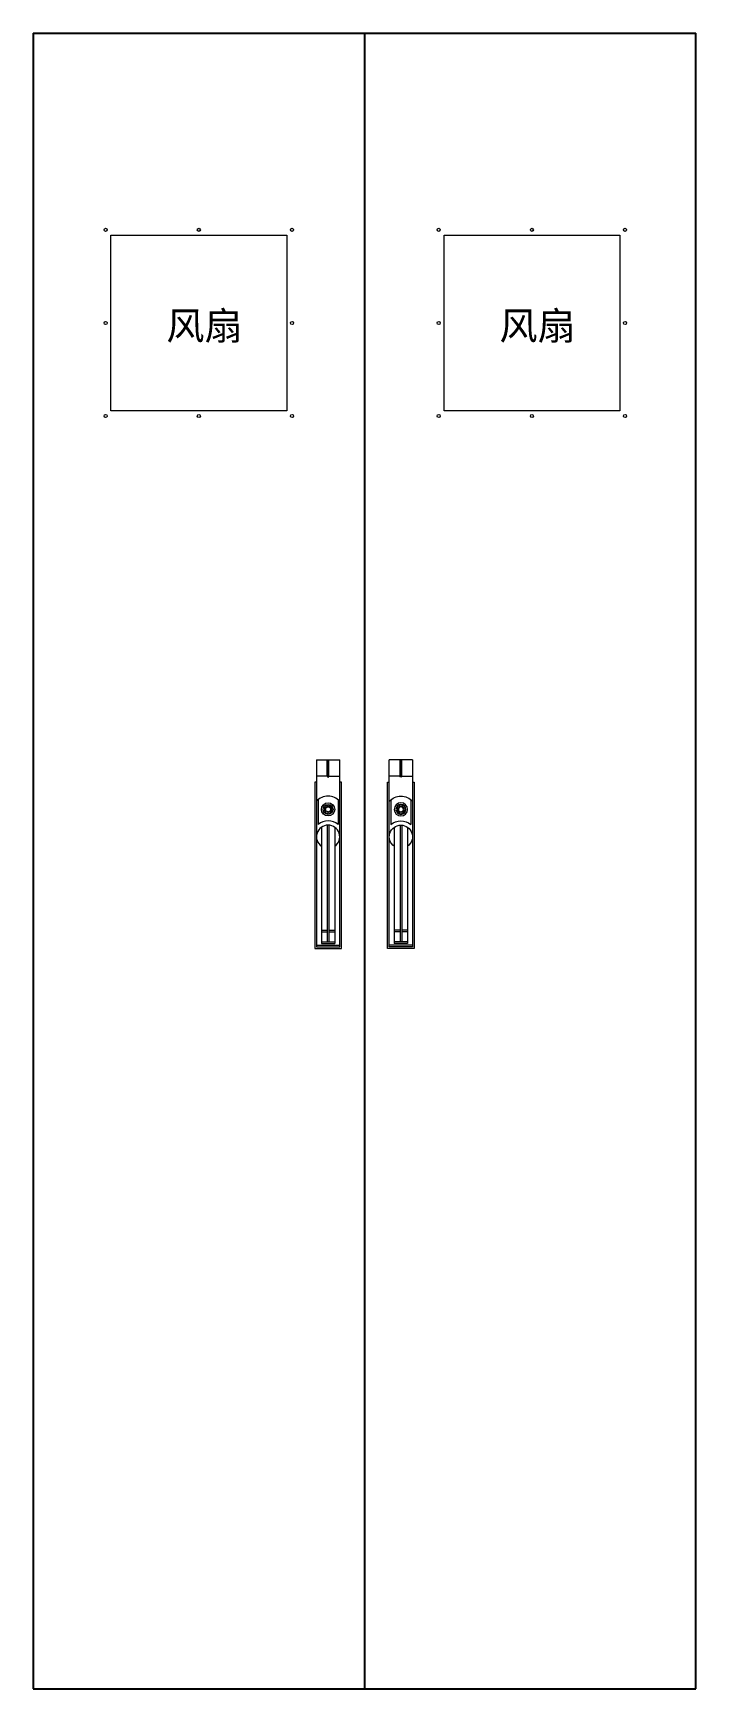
# Model space of a CAD drawing. Header units: millimetres. Extents: x 14879 to 47640, y -20740 to 344.
# Drawn here: x 41923 to 42723, y -4519 to -2519 of the extents above; entities that cross this region are included whole.
import ezdxf

# ---------------------------------------------------------------- set-up
doc = ezdxf.new("R2010")
doc.units = ezdxf.units.MM
for name, color, linetype, lineweight in [('CAXA4', 3, 'Continuous', 25), ('粗线', 7, 'Continuous', 13), ('轮廓层', 7, 'Continuous', 30)]:
    doc.layers.add(name, color=color, linetype=linetype, lineweight=lineweight)
doc.styles.add('UserTxtStyle2', font='')
doc.styles.get('UserTxtStyle2').set_extended_font_data('SimSun')

# ---------------------------------------------------------------- blocks, each defined once
blk = doc.blocks.new('830')
at = {"color": 1, "lineweight": 5}
for p, q in [((-14, 93), (14, 93)), ((-1, 73), (-1, 93)), ((0, 93), (0, 73)), ((1, 73), (1, 93)), ((-1, 73), (-14, 73)), ((1, 73), (14, 73)), ((-11.9, 44.8), (-11.9, 14.8)), ((12.1, 44.8), (12.1, 14.7)), ((-8, 11.5), (-8, -129)), ((-1, 14), (-1, -127)), ((1, 14), (1, -127)), ((8, 11.5), (8, -129)), ((-8, -113), (-1, -113)), ((-8, -115), (-1, -115)), ((1, -113), (8, -113)), ((1, -115), (8, -115)), ((-14, -131), (14, -131)), ((-8, -127), (8, -127)), ((-8, -129), (8, -129))]:
    blk.add_line(p, q, dxfattribs=at)
for points in [[(-14, 93), (-14, -133), (14, -133), (14, 93)], [(-14, 66), (-16, 66), (-16, -135), (16, -135), (16, 66), (14, 66)]]:
    blk.add_lwpolyline(points, dxfattribs=at)
for radius in [8, 6, 3]:
    blk.add_circle((0, 33), radius, dxfattribs=at)
for centre, radius, start, end in [((0, 73), 1, 180, 0), ((0, 30), 19, 42.5369, 137.4631), ((-6, 33), 2, 280.8069, 79.1931), ((-4.2, 37.2), 2, 235.8069, 34.1931), ((-4.2, 28.8), 2, 325.8069, 124.1931), ((0, 39), 2, 190.8069, 349.1931), ((0, 27), 2, 10.8069, 169.1931), ((4.2, 37.2), 2, 145.8069, 304.1931), ((4.2, 28.8), 2, 55.8069, 214.1931), ((6, 33), 2, 100.8069, 259.1931), ((0, 0), 14, 304.8499, 235.1501), ((0, 0), 19, 50.6182, 128.9523)]:
    blk.add_arc(centre, radius, start, end, dxfattribs=at)

msp = doc.modelspace()

# ---------------------------------------------------------------- linework, layer by layer
for p, q in [((41923.1, -2519.49), (42723.28, -2519.49)), ((41923.1, -2519.49), (41923.1, -4519.49)), ((42323.19, -2519.49), (42323.19, -4519.49)), ((42723.28, -4519.49), (42723.28, -2519.49)), ((41923.1, -4519.49), (42723.28, -4519.49))]:
    msp.add_line(p, q)
at = {"layer": '粗线', "linetype": 'Continuous', "lineweight": 13}
for points in [[(42017.05, -2763.47), (42229.3, -2763.47), (42229.3, -2975.72), (42017.05, -2975.72), (42017.05, -2763.47)], [(42419.18, -2763.47), (42631.43, -2763.47), (42631.43, -2975.72), (42419.18, -2975.72), (42419.18, -2763.47)]]:
    msp.add_lwpolyline(points, dxfattribs=at)
for centre in [(42010.67, -2757.09), (42123.17, -2757.09), (42235.67, -2757.09), (42412.8, -2757.09), (42525.3, -2757.09), (42637.8, -2757.09), (42010.67, -2869.59), (42235.67, -2869.59), (42412.8, -2869.59), (42637.8, -2869.59), (42010.67, -2982.09), (42123.17, -2982.09), (42235.67, -2982.09), (42412.8, -2982.09), (42525.3, -2982.09), (42637.8, -2982.09)]:
    msp.add_circle(centre, 1.88, dxfattribs=at)

# ---------------------------------------------------------------- block references
at = {"layer": '轮廓层'}
msp.add_blockref('830', (42279.22, -3490.12), dxfattribs=at)
at = {"layer": '轮廓层', "xscale": -1}
msp.add_blockref('830', (42367.16, -3490.12), dxfattribs=at)

# ---------------------------------------------------------------- texts
at = {"layer": 'CAXA4', "linetype": 'Continuous', "lineweight": 25, "char_height": 33.752, "attachment_point": 1, "style": 'UserTxtStyle2'}
for insert in [(42083.93, -2856.04), (42486.06, -2856.04)]:
    msp.add_mtext('风扇', dxfattribs=dict(at, insert=insert))

doc.saveas('drawing.dxf')
